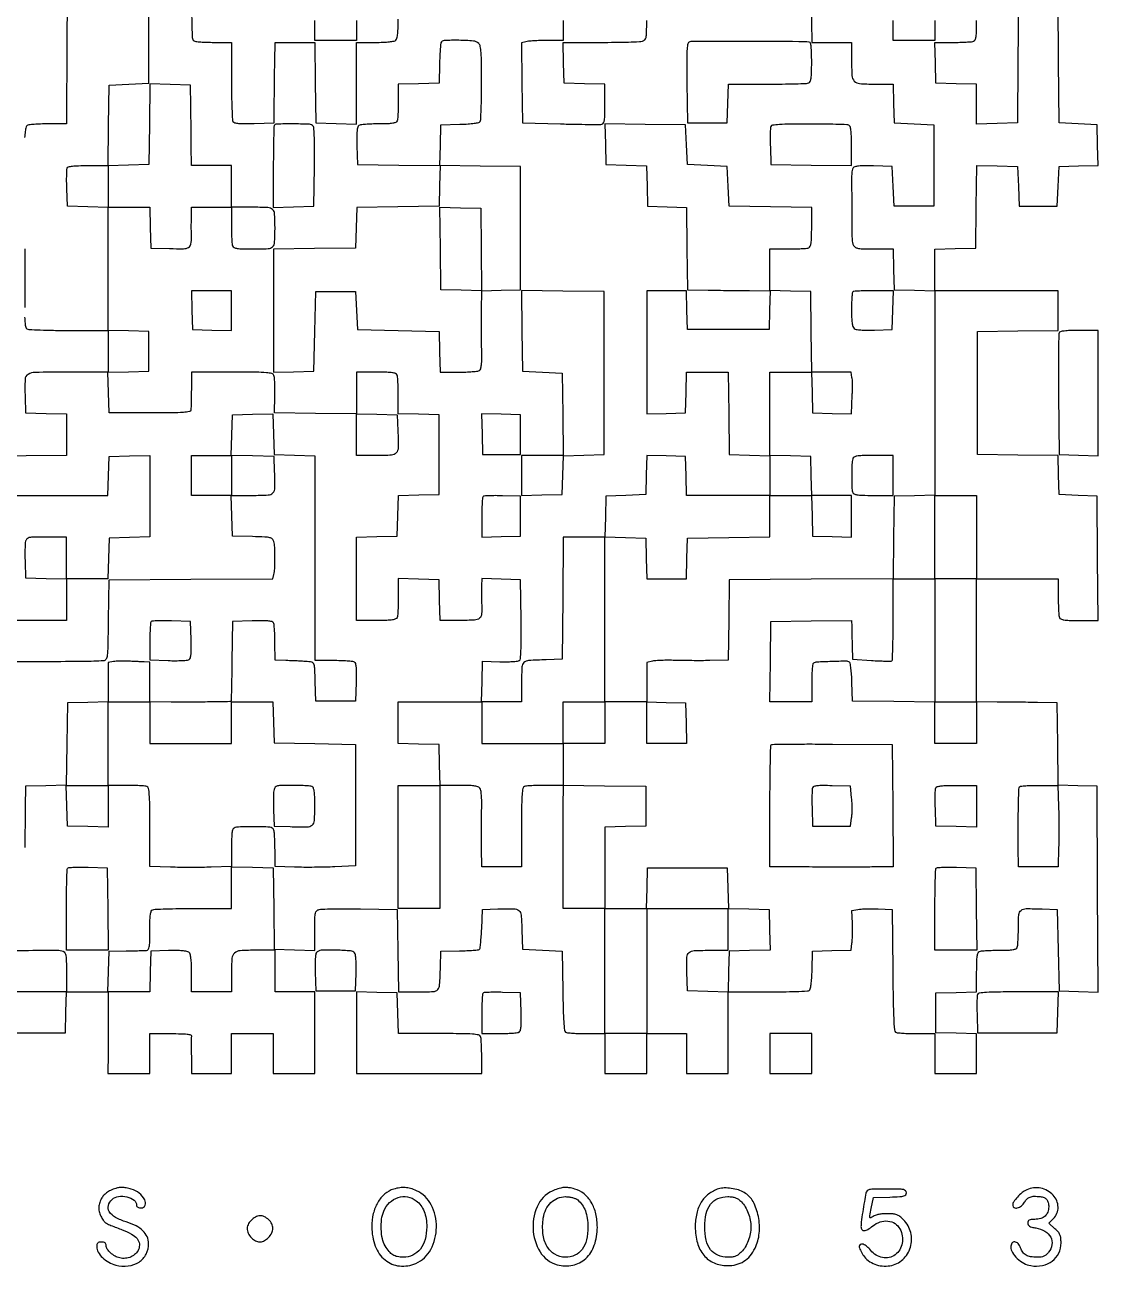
# Model space of a CAD drawing. Extents: x 179 to 1071, y 112 to 1107.
# Drawn here: x 505 to 1071, y 112 to 767 of the extents above; entities that cross this region are included whole.
import ezdxf

# ---------------------------------------------------------------- set-up
doc = ezdxf.new("R2010")
doc.units = 0

msp = doc.modelspace()

# ---------------------------------------------------------------- linework, layer by layer
for points in [[(722.75, 780.042318, 0.000022), (731.610342, 780.060782, 0.000018), (741.076563, 780.081275, 0.000018), (749.777523, 780.100749, 0.000049)], [(527.5, 801.5), (527.239377, 758.25), (526.978755, 715), (517.239377, 714.984687, 0.007317), (513.420326, 714.922789, 0.010182), (510.005154, 714.747767, 0.006973), (507.171922, 714.504897, 0.117197), (506.288805, 714.199653, 0.199883), (505.737468, 713.411, 0.01918), (505.315749, 711.055937, 0.019108), (504.987032, 707.800174, 0.00836)], [(484.5, 235.5), (505.5, 235.5), (526.5, 235.5), (526.783832, 246.25), (527.067663, 257), (538.033832, 257), (549, 257), (549.06017, 245.75, -0.001218), (549.074883, 240.698049, -0.000766), (549.068651, 234.79375, -0.000769), (549.04469, 228.984363, -0.001409), (549.004546, 224.25), (548.888751, 214), (559.944376, 214), (571, 214), (571, 224.5), (571, 235), (582.043837, 235, -0.005353), (587.436059, 234.942266, -0.023244), (590.625709, 234.725378, -0.037204), (592.514505, 234.364582, -0.375493), (592.925354, 233.75, 0.029686), (592.865555, 232.894407, 0.001563), (592.84552, 230.15, 0.00246), (592.84795, 226.884359, 0.001786), (592.881517, 223.25), (593, 214), (603.5, 214), (614, 214), (614, 224.5), (614, 235), (625, 235), (636, 235), (636, 224.5), (636, 214), (647, 214), (658, 214), (658, 235.5), (658, 257), (647.5, 257), (637, 257), (637, 268), (637, 279), (627.434259, 279, 0.013421), (618.652839, 278.764238, 0.170843), (615.649476, 277.522304, 0.194265), (614.28305, 274.740087, 0.018196), (614, 266.964816), (614, 257), (603.5, 257), (593, 257), (593, 266.877555, 0.007345), (592.929838, 271.653266, 0.024181), (592.685192, 274.794146, 0.035127), (592.271246, 276.875583, 0.154085), (591.600715, 277.916414, 0.132968), (590.513859, 278.412685, 0.020746), (588.150171, 278.703614, 0.018924), (584.957683, 278.84141, 0.009044), (580.850715, 278.788859), (571.5, 278.5), (571.216168, 267.75), (570.932337, 257), (559.932337, 257), (548.932337, 257), (549.216168, 267.75), (549.5, 278.5), (558.5, 278.640285, 0.000842), (562.074507, 278.702026, 0.001074), (565.370313, 278.77159, 0.000834), (568.133668, 278.840464, 0.009007), (569.25, 278.890285, 0.231448), (570.178012, 279.418551, 0.108752), (570.705265, 280.731911, 0.037007), (570.94858, 283.394619, 0.004286), (571, 289.393011, -0.005351), (571.059586, 294.960143, -0.030363), (571.30265, 297.913621, -0.063068), (571.76761, 299.601595, -0.205218), (572.581787, 300.393011, -0.082815), (573.775876, 300.636501, -0.001919), (579.5499, 300.821697, -0.004216), (586.334577, 300.955997, -0.00284), (594.081787, 301), (614, 301), (614, 312.032751), (614, 323.065502), (625.059235, 322.782751), (636.11847, 322.5), (636.309235, 301), (636.5, 279.5), (647.25, 279.216168), (658, 278.932337), (658, 289.447116, -0.003671), (658.048699, 296.079983, -0.046503), (658.316639, 298.559958, -0.147574), (658.985485, 299.803128, -0.136658), (660.25, 300.514659, -0.054895), (661.840683, 300.724598, -0.002293), (667.567187, 300.821708, -0.003942), (674.365834, 300.85221, -0.002788), (682, 300.783711), (701.5, 300.5), (701.769502, 278.75), (702.039005, 257), (712.50045, 257, 0.011615), (720.475254, 257.185286, 0.199966), (722.786976, 258.276951, 0.170041), (723.829986, 260.757562, 0.007917), (724.24922, 270), (724.5, 278.5), (734.33884, 278.672173, 0.006114), (738.157126, 278.785708, 0.0092), (741.481737, 278.986604, 0.004687), (744.269295, 279.232903, 0.17277), (744.83884, 279.5008, 0.167794), (745.11859, 280.070473, 0.004289), (745.452659, 282.952261, 0.008673), (745.760501, 286.383219, 0.005756), (746, 290.328626), (746.5, 300.5), (754.496645, 300.796504, -0.010944), (762.958841, 300.924926, -0.179106), (765.567079, 299.939704, -0.195806), (766.788181, 297.526579, -0.013482), (767.215131, 289.7397), (767.5, 279.5), (778, 279), (788.5, 278.5), (788.770909, 257.546095, 0.003025), (788.960859, 247.538324, 0.01097), (789.259718, 241.179757, 0.009456), (789.64341, 236.821704, 0.228384), (790.270909, 235.811407, 0.116808), (791.164699, 235.501889, 0.007107), (794.003017, 235.255482, 0.010291), (797.425604, 235.078024, 0.007413), (801.25, 235.015313), (811, 235), (811, 224.5), (811, 214), (822, 214), (833, 214), (833, 224.5), (833, 235), (843.5, 235), (854, 235), (854, 224.5), (854, 214), (865, 214), (876, 214), (876, 235.5), (876, 257), (896.75, 257.015313, 0.003459), (904.790108, 257.076871, 0.005289), (911.760476, 257.252233, 0.002049), (917.725297, 257.489938, 0.131294), (918.711195, 257.800347, 0.199883), (919.262532, 258.589, 0.01918), (919.684251, 260.944063, 0.019108), (920.012968, 264.199826, 0.00836), (920.211195, 268.535034), (920.5, 278.5), (930.62757, 278.783631), (940.755139, 279.067263), (941.245984, 282.783631, 0.02043), (941.416849, 284.667274, 0.007166), (941.512695, 287.383123, 0.007101), (941.532878, 290.376392, 0.008251), (941.464663, 293.222743), (941.192497, 299.945487), (944.346249, 300.529234, -0.031064), (946.043619, 300.735482, -0.008198), (948.776711, 300.851473, -0.008289), (951.8973, 300.880936, -0.008427), (955, 300.80649), (962.5, 300.5), (962.764319, 268.550168, 0.001803), (962.951056, 252.830801, 0.007577), (963.240328, 243.392156, 0.00522), (963.604237, 236.927232, 0.238962), (964.264319, 235.81548, 0.116655), (965.161958, 235.504391, 0.00716), (968.001081, 235.256679, 0.010334), (971.425135, 235.078324, 0.007451), (975.25, 235.015313), (985, 235), (985, 224.5), (985, 214), (996, 214), (1007, 214), (1007, 224.466168), (1007, 234.932337), (996.25, 235.216168), (985.5, 235.5), (985.5, 246), (985.5, 256.5), (996.25, 256.783832), (1007, 257.067663), (1007, 267.426843, -0.005377), (1007.059651, 272.973908, -0.030446), (1007.302822, 275.919034, -0.063217), (1007.767927, 277.602718, -0.20495), (1008.581787, 278.393011, -0.070701), (1009.623534, 278.631706, -0.006434), (1012.287222, 278.821697, -0.008233), (1015.484808, 278.955664, -0.006352), (1018.974799, 279, 0.006824), (1023.605148, 279.063195, 0.03479), (1026.167248, 279.312102, 0.070258), (1027.656877, 279.783827, 0.191652), (1028.393011, 280.581787, 0.070903), (1028.631765, 281.625722, 0.006355), (1028.821697, 284.313053, 0.008172), (1028.955668, 287.539052, 0.00629), (1029, 291.062735, -0.017928), (1029.24109, 297.784456, -0.212516), (1030.441046, 300.031403, -0.166036), (1033.069118, 300.93869, -0.010103), (1041.503355, 300.796504), (1049.5, 300.5), (1050, 279), (1050.5, 257.5), (1060.758629, 257.214922), (1071.017259, 256.929843), (1070.758629, 311.214922), (1070.5, 365.5), (1060.269405, 365.784769), (1050.038811, 366.069538), (1049.769405, 387.784769), (1049.5, 409.5), (1039, 409.703106, 0.001202), (1034.202902, 409.784366, 0.000693), (1028.426562, 409.860325, 0.000692), (1022.626468, 409.920534, 0.001159), (1017.75, 409.953106), (1007, 410), (1007, 442.5), (1007, 475), (1028.5, 475), (1050, 475), (1050, 465.581787, 0.005951), (1050.044305, 461.859224, 0.007831), (1050.178303, 458.465525, 0.005915), (1050.367894, 455.638111, 0.07203), (1050.606989, 454.581787, 0.201272), (1051.382022, 453.772279, 0.065239), (1053.008523, 453.305235, 0.031606), (1055.841873, 453.060568, 0.005737), (1061.120653, 453), (1071.027329, 453), (1070.763664, 485.75), (1070.5, 518.5), (1060.5, 519), (1050.5, 519.5), (1050.215235, 529.730213), (1049.930471, 539.960427), (1028.715235, 540.230213), (1007.5, 540.5), (1007.5, 573), (1007.5, 605.5), (1028.75, 605.769888), (1050, 606.039775), (1050, 616.519888), (1050, 627), (1017.5, 627), (985, 627), (985, 637.966168), (985, 648.932337), (995.75, 649.216168), (1006.5, 649.5), (1006.769596, 671.283633), (1007.039192, 693.067266), (1017.769596, 692.783633), (1028.5, 692.5), (1029, 682), (1029.5, 671.5), (1039.5, 671.5), (1049.5, 671.5), (1050, 682), (1050.5, 692.5), (1060.783473, 692.785353), (1071.066946, 693.070705), (1070.783473, 703.785353), (1070.5, 714.5), (1060.5, 715), (1050.5, 715.5), (1050.236147, 747.75), (1049.972294, 780)], [(919.769502, 779.75), (920.039005, 758), (930.519502, 758), (941, 758), (941, 748.934259, 0.014488), (941.243312, 740.53919, 0.174233), (942.492518, 737.608691, 0.190134), (945.273303, 736.275491, 0.017821), (953.000201, 736), (962.930034, 736), (963.215017, 725.75), (963.5, 715.5), (974, 715), (984.5, 714.5), (984.5, 693), (984.5, 671.5), (974, 671.5), (963.5, 671.5), (963, 682), (962.5, 692.5), (952.582645, 692.788231, 0.006811), (947.806494, 692.861948, 0.023669), (944.722814, 692.721489, 0.033687), (942.715866, 692.397209, 0.200025), (941.870705, 691.790795, 0.13875), (941.088195, 689.047183, 0.001893), (941.117988, 671.429287, 0.002128), (941.288159, 653.947381, 0.119922), (942.095091, 650.82232, 0.148206), (943.05657, 649.861357, 0.081505), (944.645086, 649.320426, 0.035999), (947.415104, 649.06041, 0.005407), (953.001352, 649), (962.932337, 649), (963.216168, 638.25), (963.5, 627.5), (974.25, 627.216168), (985, 626.932337), (985, 573), (985, 519.067663), (974.25, 518.783832), (963.5, 518.5), (963.230527, 496.760608), (962.961054, 475.021216), (919.730527, 474.760608), (876.5, 474.5), (876.230112, 453.25), (875.960225, 432), (866.230112, 431.82294, -0.003671), (861.878007, 431.775707, -0.002356), (856.826769, 431.781779, -0.002367), (851.881087, 431.834445, -0.004436), (847.882293, 431.931452, 0.008234), (844.353302, 431.990243, 0.008606), (840.875926, 431.931046, 0.00834), (837.876247, 431.778194, 0.03717), (836.132293, 431.529056), (833, 430.841089), (833, 420.420545), (833, 410), (822, 410), (811, 410), (811, 453.533832), (811, 497.067663), (821.75, 496.783832), (832.5, 496.5), (832.783832, 485.75), (833.067663, 475), (843.5, 475), (853.932337, 475), (854.216168, 485.75), (854.5, 496.5), (876.25, 496.769502), (898, 497.039005), (898, 508.019502), (898, 519), (908.966168, 519), (919.932337, 519), (920.216168, 508.25), (920.5, 497.5), (930.75, 497.215017), (941, 496.930034), (941, 507.965017), (941, 519), (930.534983, 519), (920.069966, 519), (919.784983, 529.25), (919.5, 539.5), (908.75, 539.783832), (898, 540.067663), (898, 562.033832), (898, 584), (908.966168, 584), (919.932337, 584), (920.216168, 573.25), (920.5, 562.5), (930.75, 562.215017), (941, 561.930034), (941.175, 566.965017, -0.001665), (941.257495, 569.130722, -0.001311), (941.3608, 571.475661, -0.001325), (941.468276, 573.653954, -0.003279), (941.561765, 575.25, 0.017291), (941.605823, 576.694712, 0.011467), (941.560993, 578.353125, 0.011548), (941.443124, 579.963706, 0.021964), (941.261765, 581.25), (940.75, 584), (930.394888, 584), (920.039775, 584), (919.769888, 605.25), (919.5, 626.5), (908.75, 626.783832), (898, 627.067663), (898, 638.033832), (898, 649), (907.418213, 649, 0.005951), (911.140776, 649.044305, 0.007831), (914.534475, 649.178303, 0.005915), (917.361889, 649.367894, 0.07203), (918.418213, 649.606989, 0.205063), (919.232207, 650.397758, 0.063154), (919.697251, 652.083259, 0.030411), (919.940377, 655.031922, 0.005366), (920, 660.587486), (920, 670.960995), (898.25, 671.230498), (876.5, 671.5), (876, 682), (875.5, 692.5), (865, 693), (854.5, 693.5), (854, 704), (853.5, 714.5), (832.216312, 714.735784), (810.932625, 714.971567), (811.216312, 704.235784), (811.5, 693.5), (822.216508, 693.216508), (832.933016, 692.933016), (833.216508, 682.216508), (833.5, 671.5), (843.730595, 671.215231), (853.961189, 670.930462), (854.230595, 649.215231), (854.5, 627.5), (865.5, 627.295446, 0.001115), (870.492704, 627.213742, 0.000664), (876.436839, 627.13763, 0.000665), (882.360562, 627.077528, 0.001151), (887.284983, 627.045446), (898.069966, 627), (897.784983, 616.75), (897.5, 606.5), (876, 606.5), (854.5, 606.5), (854.215017, 616.75), (853.930034, 627), (843.465017, 627), (833, 627), (833, 594.465017), (833, 561.930034), (843.25, 562.215017), (853.5, 562.5), (853.783832, 573.25), (854.067663, 584), (865.014329, 584), (875.960995, 584), (876.230498, 562.25), (876.5, 540.5), (887.25, 540.216168), (898, 539.932337), (898, 529.466168), (898, 519), (876.034983, 519), (854.069966, 519), (853.784983, 529.25), (853.5, 539.5), (843.285365, 539.784593), (833.07073, 540.069185), (832.785365, 529.784593), (832.5, 519.5), (822, 519), (811.5, 518.5), (811.216168, 507.75), (810.932337, 497), (799.980021, 497), (789.027706, 497), (788.763853, 464.75), (788.5, 432.5), (780, 432.24922, 0.007926), (770.756564, 431.829771, 0.170244), (768.27627, 430.785637, 0.199796), (767.184972, 428.471708, 0.011573), (767, 420.480948), (767, 410), (756.466168, 410), (745.932337, 410), (746.216168, 420.736405), (746.5, 431.472809), (755.5, 431.233135, 0.00884), (759.039948, 431.201473, 0.012052), (762.229556, 431.306257, 0.008973), (764.865216, 431.504007, 0.121354), (765.77083, 431.818622, 0.228212), (766.426751, 432.897712, 0.012873), (766.714681, 436.907534, 0.012014), (766.849851, 443.075703, 0.002706), (766.77083, 453.571891), (766.5, 474.5), (756.25, 474.784983), (746, 475.069966), (745.875921, 471.284983, 0.007332), (745.843035, 469.468858, 0.003317), (745.850634, 467.088869, 0.003284), (745.891817, 464.577108, 0.004488), (745.964074, 462.315423, -0.022257), (745.942675, 456.363281, -0.213603), (744.824185, 454.155827, -0.160216), (742.248635, 453.176959, -0.011368), (734.466444, 453), (724.067663, 453), (723.783832, 463.75), (723.5, 474.5), (712.75, 474.783832), (702, 475.067663), (702, 465.615619, -0.00593), (701.955696, 461.880092, -0.007809), (701.821697, 458.475463, -0.005887), (701.632128, 455.638889, -0.0721), (701.393011, 454.581787, -0.205218), (700.601595, 453.76761, -0.063068), (698.913621, 453.30265, -0.030363), (695.960143, 453.059586, -0.005351), (690.393011, 453), (680, 453), (680, 474.966168), (680, 496.932337), (690.75, 497.216168), (701.5, 497.5), (701.783492, 508.216508), (702.066984, 518.933016), (712.783492, 519.216508), (723.5, 519.5), (723.5, 540.5), (723.5, 561.5), (712.75, 561.783832), (702, 562.067663), (702, 571.452044, 0.005972), (701.955693, 575.161644, 0.007852), (701.821697, 578.544413, 0.005942), (701.632085, 581.36267, 0.07196), (701.393011, 582.418213, 0.205218), (700.601595, 583.23239, 0.063068), (698.913621, 583.69735, 0.030363), (695.960143, 583.940414, 0.005351), (690.393011, 584), (680, 584), (680, 572.980498), (680, 561.960995), (658.356289, 562.230498), (636.712578, 562.5), (636.911516, 571.524293, 0.007142), (636.939301, 575.10631, 0.009135), (636.85749, 578.404626, 0.007372), (636.69844, 581.152695, 0.073595), (636.448238, 582.274293, 0.24516), (635.338827, 583.254316, 0.041181), (632.447565, 583.722095, 0.01767), (627.047374, 583.953092, 0.001853), (614.393011, 584), (593, 584), (592.88465, 574.75, -0.001158), (592.830648, 571.097729, -0.001538), (592.763631, 567.776563, -0.001087), (592.692826, 564.992261, -0.015484), (592.63465, 564, -0.338506), (591.866427, 563.162573, -0.026619), (588.668373, 562.769008, -0.015264), (582.984886, 562.548965, -0.002043), (571, 562.5), (549.5, 562.5), (549.216515, 573.215829), (548.93303, 583.931657), (559.716515, 584.215829), (570.5, 584.5), (570.5, 595), (570.5, 605.5), (559.75, 605.783832), (549, 606.067663), (549, 638.533832), (549, 671), (559.966168, 671), (570.932337, 671), (571.216168, 660.25), (571.5, 649.5), (581.417355, 649.211769, 0.010311), (588.713534, 649.15023, 0.122572), (591.426654, 649.8607, 0.231264), (592.666566, 651.611458, 0.047468), (592.926762, 655.5, -0.004545), (592.890038, 657.436485, -0.001968), (592.874737, 660.014063, -0.001947), (592.879931, 662.755894, -0.002584), (592.907263, 665.25), (593, 671), (603.5, 671), (614, 671), (614, 661.581787, 0.005951), (614.044305, 657.859224, 0.007831), (614.178303, 654.465525, 0.005915), (614.367894, 651.638111, 0.07203), (614.606989, 650.581787, 0.204366), (615.394846, 649.768616, 0.063541), (617.06926, 649.303198, 0.030628), (619.996324, 649.059794, 0.005432), (625.5, 649, 0.011136), (633.36503, 649.175191, 0.181618), (635.750897, 650.194794, 0.191576), (636.810943, 652.511973, 0.012622), (637, 660, 0.013113), (636.802983, 667.510737, 0.197722), (635.705792, 669.824126, 0.176168), (633.243014, 670.832924, 0.010004), (624.893011, 671), (614, 671), (614, 682), (614, 693), (603.5, 693), (593, 693), (592.878498, 703.25, -0.000014), (592.822714, 707.967408, -0.000008), (592.754941, 713.720313, -0.000008), (592.686515, 719.544422, -0.000013), (592.628498, 724.5), (592.5, 735.5), (581.769986, 735.783629), (571.039971, 736.067258), (570.769986, 714.783629), (570.5, 693.5), (559.730013, 693.215966), (548.960027, 692.931931), (549.230013, 714.215966), (549.5, 735.5), (560, 736), (570.5, 736.5), (570.5, 758), (570.5, 779.5)], [(592.882575, 779.369451, 0.001445), (593.338872, 760.49478, 0.249344), (594.305383, 758.790101, 0.116219), (595.170066, 758.489192, 0.007362), (597.866269, 758.249223, 0.010501), (601.119693, 758.076487, 0.007597), (604.75, 758.015313), (614, 758), (614.015313, 737.75, 0.003758), (614.080285, 729.896315, 0.005703), (614.265966, 723.070428, 0.002373), (614.518391, 717.250951, 0.130049), (614.847098, 716.21316, 0.199716), (615.718899, 715.60233, 0.032047), (617.81657, 715.279186, 0.022682), (621.044422, 715.138947, 0.006397), (626.081786, 715.21316), (636.5, 715.5), (636.62123, 727, -0.000184), (636.677012, 732.113083, -0.000122), (636.744675, 737.985938, -0.000122), (636.813215, 743.692984, -0.000238), (636.87123, 748.25), (637, 758), (647.480112, 758), (657.960225, 758), (658.230112, 736.75), (658.5, 715.5), (669.25, 715.216168), (680, 714.932337), (680, 736.466168), (680, 758), (689.8, 758, 0.008695), (694.071747, 758.074295, 0.018472), (697.369558, 758.311224, 0.019349), (699.799696, 758.671932, 0.150969), (700.8, 759.2, 0.150969), (701.328068, 760.200304, 0.019349), (701.688776, 762.630442, 0.018472), (701.925705, 765.928253, 0.008695), (702, 770.2)], [(1029.027706, 780), (1028.763853, 747.75), (1028.5, 715.5), (1017.75, 715.216168), (1007, 714.932337), (1007, 725.432337), (1007, 735.932337), (996.25, 736.216168), (985.5, 736.5), (985.216168, 747.25), (984.932337, 758), (994.384381, 758, 0.00593), (998.119908, 758.044304, 0.007809), (1001.524537, 758.178303, 0.005887), (1004.361111, 758.367872, 0.0721), (1005.418213, 758.606989, 0.205218), (1006.23239, 759.398405, 0.063068), (1006.69735, 761.086379, 0.030363), (1006.940414, 764.039857, 0.005351), (1007, 769.606989)], [(789, 769.5), (789, 759), (780.25, 758.986345, 0.0063), (776.733538, 758.936549, 0.007401), (773.403637, 758.798077, 0.006599), (770.598514, 758.60264, 0.044787), (769.230467, 758.364606), (766.960933, 757.756521), (767.230467, 736.628261), (767.5, 715.5), (787.608881, 715, 0.001686), (795.433407, 714.831846, 0.002498), (802.292857, 714.741851, 0.001111), (808.14678, 714.70731, 0.049591), (809.358881, 714.823324, 0.229246), (810.215912, 715.468411, 0.080901), (810.702745, 716.970534, 0.033179), (810.944492, 719.786766, 0.004824), (811, 725.539492), (811, 735.932337), (800.25, 736.216168), (789.5, 736.5), (789.216168, 747.25), (788.932337, 758), (808.716168, 758.013655, 0.002824), (816.45911, 758.062725, 0.003998), (823.349437, 758.200423, 0.002313), (829.153162, 758.389711, 0.056211), (830.75, 758.630286, 0.133542), (832.013227, 759.365943, 0.144985), (832.681309, 760.618562, 0.046747), (832.950532, 763.088289, 0.003789), (833, 769.616631)], [(505, 649), (505.088447, 638.75, -0.001988), (505.110203, 634.074213, -0.001154), (505.101038, 628.458666, -0.001154), (505.065867, 622.829759, -0.001946), (505.007107, 618.109288, 0.006434)], [(504.989526, 613.045587, 0.023412), (505.170161, 609.835353, 0.034234), (505.528526, 607.76587, 0.193848), (506.16866, 606.874601, 0.129837), (507.241075, 606.534897, 0.002411), (513.204231, 606.274045, 0.005748), (520.201508, 606.08228, 0.003791), (528.25, 606.015313), (549, 606), (549, 595), (549, 584), (527.519052, 584, 0.003484), (510.504163, 583.881453, 0.129107), (506.800938, 582.853655, 0.257598), (505.205453, 580.186192, 0.017378), (505.204946, 571), (505.5, 562.5), (516.25, 562.216168), (527, 561.932337), (527, 550.986056), (527, 540.039775), (505.75, 539.769888), (484.5, 539.5)], [(496.885726, 431.420138, 0.002378), (516.816417, 431.383285, 0.002097), (536.151554, 431.52058, 0.011121), (546.730112, 431.87548, 0.249257), (548.035485, 432.665673, 0.105759), (548.713164, 434.662586, 0.024612), (549.013141, 439.118533, 0.001326), (549.230112, 453.25), (549.5, 474.5), (592.636124, 474.760537), (635.772248, 475.021074), (636.37247, 477.260537, 0.055261), (636.837102, 480.304807, 0.010179), (636.954784, 485.991845, 0.010168), (636.84102, 491.678737, 0.055454), (636.378274, 494.717265, 0.141505), (635.627557, 495.960978, 0.132685), (634.311084, 496.650964, 0.0442), (631.7238, 496.990753, 0.00392), (625.141929, 497.217265), (614.5, 497.5), (614.216168, 508.25), (613.932337, 519), (624.947116, 519, 0.011644), (633.386769, 519.196568, 0.193791), (635.888604, 520.342175, 0.190015), (636.923746, 522.911448, 0.011127), (636.796504, 531.503355), (636.5, 539.5), (625.216504, 539.783064), (613.933007, 540.066129), (614.216504, 550.783064), (614.5, 561.5), (625.215829, 561.783485), (635.931657, 562.06697), (636.215829, 551.283485), (636.5, 540.5), (647.25, 540.216168), (658, 539.932337), (658.050699, 529.716168, -0.001057), (658.068554, 523.449345, -0.000128), (658.075185, 509.649437, -0.000152), (658.073907, 493.250024, -0.000125), (658.062863, 475.75), (658.024329, 432), (667.762165, 431.984687, -0.007765), (671.586112, 431.919286, -0.010686), (675.017929, 431.733781, -0.007598), (677.860381, 431.475639, -0.115411), (678.788231, 431.152042, -0.19692), (679.395734, 430.294865, -0.033714), (679.721018, 428.282937, -0.023663), (679.861823, 425.195195, -0.006827), (679.788231, 420.417355), (679.5, 410.5), (669, 410.5), (658.5, 410.5), (658.215017, 420.75, 0.003738), (657.98795, 427.184861, 0.048232), (657.65493, 429.562857, 0.164089), (656.959331, 430.670373, 0.153497), (655.715017, 431.167506, 0.002179), (652.261426, 431.413541, 0.003879), (649.415897, 431.581632, 0.003715), (646.486732, 431.710057, 0.001815), (642.75, 431.832494), (637, 432), (636.984687, 441.25, 0.008159), (636.919317, 444.886885, 0.011123), (636.734034, 448.160822, 0.008145), (636.475757, 450.869394, 0.113997), (636.152902, 451.78684, 0.199716), (635.281101, 452.39767, 0.032047), (633.18343, 452.720814, 0.022682), (629.955578, 452.861053, 0.006397), (624.918214, 452.78684), (614.5, 452.5), (614.26659, 431.599923, -0.001278), (614.156325, 423.56607, -0.002088), (614.016967, 416.754467, -0.000251), (613.864526, 410.690643, -0.192258), (613.744575, 410.411242, -0.194513), (613.159485, 410.163062, -0.000479), (603.914768, 410.01528, -0.003012), (593.716025, 409.923465, -0.002123), (582.25, 409.937986), (571, 410), (571, 420.5), (571, 431), (568, 431.125, -0.000897), (566.490601, 431.190605, -0.000321), (564.339063, 431.289374, -0.000319), (561.979926, 431.4007, -0.000377), (559.75, 431.50904, 0.009924), (557.538322, 431.574202, 0.00879), (555.234375, 431.555835, 0.008861), (553.160189, 431.466024, 0.026501), (551.75, 431.304585), (549, 430.841089), (549, 420.454376), (549, 410.067663), (538.25, 409.783832), (527.5, 409.5), (527.230591, 387.783635), (526.961183, 366.06727), (516.230591, 365.783635), (505.5, 365.5), (505.322108, 354.5, 0.000681), (505.248714, 349.544418, 0.000421), (505.17529, 343.720312, 0.000422), (505.112467, 337.967405, 0.00076), (505.072108, 333.25)], [(487.320716, 278.728202, -0.001145), (504.929603, 278.919042, -0.001586), (522.196447, 279.011854, -0.092414), (525.290056, 278.44219, -0.187548), (526.187199, 277.627618, -0.077472), (526.693084, 276.038367, -0.0334), (526.942215, 273.174233, -0.004997), (527, 267.393011), (527, 257), (505.466168, 257), (483.932337, 257)]]:
    msp.add_lwpolyline(points, format="xyb")
for points in [[(680, 769.466168), (680, 759), (669, 759), (658, 759), (658, 769.465017)], [(985, 769.466168), (985, 759), (974, 759), (963, 759), (963, 769.5)], [(483.930034, 519), (516.430034, 519), (548.930034, 519), (549.215017, 529.25), (549.5, 539.5), (560.25, 539.783832), (571, 540.067663), (571, 518.567663), (571, 497.067663), (560.25, 496.783832), (549.5, 496.5), (549.216168, 485.75), (548.932337, 475), (537.966168, 475), (527, 475), (527, 464), (527, 453), (494.5, 453)]]:
    msp.add_lwpolyline(points)
for points in [[(724.484424, 757.75, 0.067633), (724.29446, 756.869474, 0.003408), (724.086548, 753.929688, 0.005414), (723.900589, 750.421763, 0.00389), (723.765809, 746.5), (723.5, 736.5), (712.75, 736.216168), (702, 735.932337), (702, 727.047956, -0.0063), (701.955668, 723.529935, -0.008182), (701.821697, 720.308712, -0.006369), (701.631755, 717.625356, -0.070869), (701.393011, 716.581787, -0.194682), (700.644645, 715.780017, -0.068336), (699.110608, 715.307461, -0.033702), (696.463534, 715.055269, -0.006483), (691.643011, 714.984687, 0.008261), (688.047029, 714.919247, 0.011234), (684.807342, 714.733781, 0.008287), (682.127797, 714.475136, 0.113628), (681.211769, 714.152042, 0.19692), (680.604266, 713.294865, 0.033714), (680.278982, 711.282937, 0.023663), (680.138177, 708.195195, 0.006827), (680.211769, 703.417355), (680.5, 693.5), (702.283633, 693.230404), (724.067266, 692.960808), (723.783633, 682.230404), (723.5, 671.5), (701.783635, 671.230591), (680.06727, 670.961183), (679.783635, 660.230591), (679.5, 649.5), (657.821429, 649.230697), (636.142857, 648.961393), (636.142857, 616.44759), (636.142857, 583.933786), (646.821429, 584.216893), (657.5, 584.5), (658, 605.5), (658.5, 626.5), (669, 626.5), (679.5, 626.5), (680, 616.5), (680.5, 606.5), (702, 606), (723.5, 605.5), (723.783832, 594.75), (724.067663, 584), (733.783832, 584.015313, 0.008139), (737.603877, 584.083523, 0.011099), (741.042414, 584.277418, 0.00812), (743.887335, 584.54783, 0.113947), (744.849919, 584.886083, 0.191958), (745.502172, 585.786978, 0.036689), (745.85889, 587.816251, 0.024063), (746.026387, 591.000905, 0.00629), (745.984666, 596.12077, -0.00249), (745.910428, 600.834399, -0.001479), (745.866556, 606.451763, -0.00148), (745.85596, 612.053537, -0.002553), (745.884747, 616.715017), (746, 626.930034), (756.25, 627.215017), (766.5, 627.5), (766.5, 660), (766.5, 692.5), (745.216371, 692.769986), (723.932742, 693.039971), (724.216371, 703.769986), (724.5, 714.5), (734.464966, 714.788805, 0.008338), (738.80394, 714.987015, 0.019168), (742.055866, 715.31545, 0.019281), (744.404658, 715.7369, 0.201558), (745.187814, 716.288805, 0.12891), (745.492639, 717.264813, 0.002304), (745.723033, 722.785927, 0.005593), (745.890764, 729.257764, 0.003683), (745.945579, 736.705841, 0.002724), (745.88882, 747.112775, 0.015847), (745.65528, 752.592411, 0.027506), (745.226695, 755.888974, 0.15142), (744.401302, 757.455841, 0.178321), (741.646555, 758.727454, 0.016192), (733.958357, 759.090221, 0.013322), (726.192931, 758.998015, 0.305161)], [(855.730337, 758.278493, 0.271761), (854.726799, 757.304386, 0.050107), (854.274091, 754.65829, 0.018803), (854.110782, 749.510393, 0.001711), (854.230337, 736.672889), (854.5, 715.5), (865, 715.5), (875.5, 715.5), (875.784983, 725.75), (876.069966, 736), (896.453196, 736, 0.002776), (904.37868, 736.043995, 0.004131), (911.313501, 736.178303, 0.001846), (917.220809, 736.363378, 0.083039), (918.418213, 736.606989, 0.205218), (919.23239, 737.398405, 0.063068), (919.69735, 739.086379, 0.030363), (919.940414, 742.039857, 0.005351), (920, 747.606989, 0.006152), (919.93881, 752.580334, 0.023455), (919.717183, 755.674397, 0.033591), (919.35586, 757.599151, 0.316726), (918.75, 758.114259, 0.021686), (913.308017, 758.374517, 0.000454), (886.263926, 758.469549, 0.000175), (857.865092, 758.533632, 0.060504)], [(636.622269, 714.197835, 0.132464), (636.420809, 713.523173, 0.000898), (636.267638, 707.394647, 0.003437), (636.152853, 700.360685, 0.002181), (636.111198, 692.164489), (636.095892, 670.933309), (646.797946, 671.216655), (657.5, 671.5), (657.77083, 692.428109, 0.002701), (657.849994, 702.928451, 0.012029), (657.714887, 709.091209, 0.012869), (657.427241, 713.095412, 0.230932), (656.77083, 714.162796, 0.13564), (654.510402, 714.851886, 0.006132), (646.318451, 714.966599, 0.004126), (637.880635, 714.911648, 0.255997)], [(898.413193, 713.63438, 0.082219), (898.229863, 712.740722, 0.004828), (898.15024, 709.958674, 0.007194), (898.135029, 706.628842, 0.005231), (898.210159, 702.924983), (898.5, 693.5), (919.75, 693.230112), (941, 692.960225), (941, 703.373124, 0.005816), (940.938248, 708.681985, 0.026823), (940.702178, 711.74592, 0.047135), (940.282665, 713.581134, 0.225053), (939.560525, 714.338401, 0.083391), (938.463824, 714.560725, 0.001677), (932.784195, 714.732633, 0.003926), (926.131653, 714.859398, 0.002622), (918.513559, 714.904786, 0.002883), (908.684615, 714.855138, 0.013076), (902.960033, 714.643415, 0.014128), (899.274638, 714.305728, 0.27804)], [(549, 681.966168), (549, 670.932337), (538.25, 671.216168), (527.5, 671.5), (527.210159, 680.924983, -0.005394), (527.136178, 684.631743, -0.007376), (527.154817, 687.970602, -0.005045), (527.239658, 690.758353, -0.081654), (527.428774, 691.674983, -0.241018), (528.150647, 692.322788, -0.034741), (530.157558, 692.706476, -0.023677), (533.342601, 692.936534, -0.00619), (538.468615, 693), (549, 693)], [(941.666667, 626.333333, 0.174334), (941.400901, 625.769103, 0.006007), (941.195833, 623.303676, 0.010606), (941.048339, 620.342026, 0.007137), (941, 616.955778, 0.008883), (941.073514, 612.81812, 0.026324), (941.323488, 609.99021, 0.037403), (941.742435, 608.077007, 0.147998), (942.399285, 607.083586, 0.132968), (943.486141, 606.587315, 0.020746), (945.849829, 606.296386, 0.018924), (949.042317, 606.15859, 0.009044), (953.149285, 606.211141), (962.5, 606.5), (962.784983, 616.75), (963.069966, 627), (952.70165, 627, 0.006002), (948.679959, 626.951725, 0.009084), (945.183193, 626.804167, 0.00449), (942.245767, 626.600218, 0.178639)], [(1050.454031, 604.740803, 0.089592), (1050.262009, 603.729818, 0.000579), (1050.190493, 594.601072, 0.002304), (1050.168885, 584.152527, 0.001466), (1050.235416, 571.990803), (1050.5, 540.5), (1060.75, 540.215017), (1071, 539.930034), (1071, 572.965017), (1071, 606), (1060.968615, 606, 0.006943), (1056.259955, 605.934612, 0.022858), (1053.16219, 605.706576, 0.029866), (1051.13516, 605.340013, 0.246246)], [(701.795054, 553, -0.009927), (701.928151, 544.034911, -0.179688), (700.933469, 541.397028, -0.203196), (698.50249, 540.211645, -0.01319), (690.480948, 540), (680, 540), (680, 551.033832), (680, 562.067663), (690.75, 561.783832), (701.5, 561.5)], [(941.679886, 538.25, 0.054503), (941.257158, 535.363367, 0.007563), (941.12752, 529.302428, 0.006624), (941.170158, 523.20032, 0.071898), (941.5705, 520.777875, 0.188791), (942.334257, 519.83441, 0.089438), (943.833968, 519.306126, 0.035408), (946.625775, 519.055594, 0.004678), (952.567388, 519), (963, 519), (963, 529.5), (963, 540), (952.567388, 540, 0.004634), (946.641047, 539.945076, 0.035224), (943.861414, 539.697164, 0.090391), (942.388006, 539.176523, 0.201808)], [(746.700461, 518.367127, 0.177497), (746.420373, 517.762901, 0.004882), (746.20576, 514.826734, 0.009496), (746.05074, 511.322398, 0.006304), (746, 507.29835), (746, 496.930034), (756.25, 497.215017), (766.5, 497.5), (766.5, 508), (766.5, 518.5), (756.950461, 518.783794, 0.007041), (753.240283, 518.841782, 0.010544), (750.000338, 518.778463, 0.005798), (747.297812, 518.637197, 0.182377)], [(1007, 497), (1007, 475), (996, 475), (985, 475), (985, 442.5), (985, 410), (996, 410), (1007, 410), (1007, 399), (1007, 388), (996, 388), (985, 388), (985, 398.980498), (985, 409.960995), (963.25, 410.230498), (941.5, 410.5), (941.211195, 420.464966, 0.009143), (941.028489, 424.328163, 0.013786), (940.715179, 427.683218, 0.008512), (940.334125, 430.432793, 0.219027), (939.928184, 431.044385, 0.143525), (938.25123, 431.505737, 0.003796), (930.462578, 431.317044, 0.004146), (922.730621, 431.006787, 0.12697), (920.901089, 430.43887, 0.229345), (920.541955, 429.874018, 0.007453), (920.264695, 427.125393, 0.012937), (920.065224, 423.791061, 0.00847), (920, 419.940983), (920, 410), (908.980112, 410), (897.960225, 410), (898.230112, 431.25), (898.5, 452.5), (919.75, 452.769888), (941, 453.039775), (941.091885, 449.769888, -0.000728), (941.137628, 448.053079, -0.000211), (941.203226, 445.40428, -0.000212), (941.27461, 442.419808, -0.000226), (941.341885, 439.5), (941.5, 432.5), (951.5, 431.885509, 0.004363), (955.386444, 431.680715, 0.006539), (958.782812, 431.575931, 0.003037), (961.66394, 431.542248, 0.13065), (962.25, 431.694526, 0.259955), (962.55475, 432.193709, 0.00129), (962.779688, 438.291917, 0.005298), (962.945967, 445.308555, 0.003275), (963, 453.559017), (963, 475), (974, 475), (985, 475), (985, 497), (985, 519), (996, 519), (1007, 519)], [(505.473998, 494.75, 0.047969), (505.270341, 493.400533, 0.007225), (505.16227, 490.664062, 0.008052), (505.13333, 487.419301, 0.006878), (505.204946, 484), (505.5, 475.5), (516.25, 475.216168), (527, 474.932337), (527, 485.966168), (527, 497), (516.519052, 497, 0.003699), (509.912698, 496.951121, 0.046575), (507.435825, 496.682876, 0.147004), (506.190844, 496.014208, 0.135915)], [(571.699448, 452.366114, 0.176065), (571.420159, 451.767972, 0.005385), (571.205463, 449.003745, 0.010004), (571.050689, 445.694514, 0.006682), (571, 441.901953), (571, 432.13724), (580.75, 431.813621, 0.009019), (584.578343, 431.755645, 0.012459), (588.013227, 431.851198, 0.009092), (590.848668, 432.052604, 0.132068), (591.784391, 432.395987, 0.184056), (592.383834, 433.286585, 0.033383), (592.710287, 435.288486, 0.023848), (592.853365, 438.31633, 0.007288), (592.784391, 442.900987), (592.5, 452.5), (582.449448, 452.782781, 0.006672), (578.547259, 452.840477, 0.010046), (575.145783, 452.777033, 0.005301), (572.300668, 452.636532, 0.183378)], [(571, 399), (571, 388), (592.5, 388), (614, 388), (614, 399), (614, 410), (624.966168, 410), (635.932337, 410), (636.216168, 399.25), (636.5, 388.5), (658, 388), (679.5, 387.5), (679.5, 355.5), (679.5, 323.5), (668.614997, 323, -0.005772), (663.695685, 322.830917, -0.003519), (657.882746, 322.739212, -0.003526), (652.119169, 322.729502, -0.006238), (647.364997, 322.814338), (637, 323.128677), (637, 331.982551, 0.006322), (636.955666, 335.488883, 0.008203), (636.821697, 338.70025, 0.006396), (636.631734, 341.375401, 0.070799), (636.393011, 342.418213, 0.294833), (634.336862, 343.920436, 0.014388), (625.5, 344.174786, 0.014388), (616.663138, 343.920436, 0.294833), (614.606989, 342.418213, 0.070799), (614.368266, 341.375401, 0.006396), (614.178303, 338.70025, 0.008203), (614.044334, 335.488883, 0.006322), (614, 331.982551), (614, 323.128677), (603.400107, 322.814338, -0.004692), (598.554047, 322.716137, -0.002696), (592.712026, 322.6841, -0.002693), (586.841483, 322.71519, -0.004492), (581.900107, 322.812384), (571, 323.124768), (571, 343.955395, 0.002113), (570.950186, 355.740773, 0.016301), (570.723731, 361.253842, 0.031071), (570.301136, 364.347193, 0.257072), (569.418213, 365.393011, 0.07203), (568.361889, 365.632106, 0.005915), (565.534475, 365.821697, 0.007831), (562.140776, 365.955695, 0.005951), (558.418213, 366), (549, 366), (549, 354.966168), (549, 343.932337), (538.25, 344.216168), (527.5, 344.5), (527.216168, 355.25), (526.932337, 366), (537.966168, 366), (549, 366), (549, 388), (549, 410), (560, 410), (571, 410)], [(746, 399), (746, 388), (767.5, 388), (789, 388), (789, 399), (789, 410), (800, 410), (811, 410), (811, 399), (811, 388), (800, 388), (789, 388), (789, 377.019502), (789, 366.039005), (810.75, 365.769502), (832.5, 365.5), (832.5, 355), (832.5, 344.5), (821.75, 344.216168), (811, 343.932337), (811, 322.466168), (811, 301), (821.966168, 301), (832.932337, 301), (833.216168, 311.75), (833.5, 322.5), (854.5, 322.5), (875.5, 322.5), (875.783492, 311.783492), (876.066984, 301.066984), (886.783492, 300.783492), (897.5, 300.5), (897.783485, 289.784171), (898.06697, 279.068343), (887.283485, 278.784171), (876.5, 278.5), (876.215829, 267.716515), (875.931657, 256.93303), (865.215829, 257.216515), (854.5, 257.5), (854.216402, 267.624582, -0.014067), (854.217397, 275.370283, -0.209372), (855.347974, 277.765303, -0.171639), (857.979865, 278.807395, -0.008871), (867.25, 278.986345), (876, 279), (876, 289.956522), (876, 300.913043), (854.5, 300.913043), (833, 300.913043), (833, 267.956522), (833, 235), (822, 235), (811, 235), (811, 268), (811, 301), (800, 301), (789, 301), (788.916434, 322.25, -0.000828), (788.896033, 331.210671, -0.000728), (788.90385, 340.5625, -0.000732), (788.935536, 348.999429, -0.002208), (788.990942, 354.75), (789.149017, 366), (779.656296, 366, 0.005905), (775.905183, 365.955698, 0.007784), (772.487412, 365.821697, 0.005855), (769.639819, 365.632154, 0.072183), (768.581787, 365.393011, 0.257256), (767.698559, 364.346099, 0.030951), (767.27619, 361.243952, 0.016256), (767.049786, 355.715635, 0.002106), (767, 343.893011), (767, 323), (756.5, 323), (746, 323), (745.859598, 332.75, -0.003178), (745.823615, 337.223821, -0.001792), (745.833917, 342.651373, -0.001789), (745.883533, 348.127853, -0.002931), (745.969334, 352.765313, 0.007717), (746.011223, 357.457015, 0.019222), (745.857091, 360.884035, 0.023202), (745.538075, 363.328328, 0.129859), (744.987291, 364.515313, 0.145624), (743.899724, 365.241701, 0.041722), (741.89894, 365.681236, 0.026187), (738.806649, 365.930673, 0.007032), (733.877555, 366), (724, 366), (724, 333.5), (724, 301), (713, 301), (702, 301), (701.948276, 311, -0.000468), (701.928418, 315.68749, -0.000237), (701.911746, 321.5875, -0.000236), (701.9003, 327.6769, -0.000352), (701.896552, 333, -0.000349), (701.900291, 338.358366, -0.000226), (701.911746, 344.559375, -0.000227), (701.928424, 350.618141, -0.00043), (701.948276, 355.5), (702, 366), (713.033832, 366), (724.067663, 366), (723.783832, 376.75), (723.5, 387.5), (712.75, 387.783832), (702, 388.067663), (702, 399.033832), (702, 410), (724, 410), (746, 410)], [(962.763853, 355.25), (963.027706, 323), (952.763853, 322.926805, -0.00126), (944.527276, 322.888824, -0.000694), (934.455126, 322.881746, -0.00058), (922.339842, 322.904102, -0.000334), (907.75, 322.957682), (898, 323), (898, 354.833333, -0.002001), (898.049029, 367.086392, -0.003231), (898.199888, 377.515513, -0.000593), (898.402981, 386.698691, -0.192864), (898.680468, 387.347135, -0.194926), (899.328722, 387.621499, -0.000608), (908.434599, 387.750224, -0.003285), (918.778546, 387.815907, -0.002034), (930.930468, 387.763802), (962.5, 387.5)], [(636.473998, 363.75, 0.047969), (636.270341, 362.400533, 0.007225), (636.16227, 359.664062, 0.008052), (636.13333, 356.419301, 0.006878), (636.204946, 353), (636.5, 344.5), (645, 344.204946, 0.009652), (653.921142, 344.067594, 0.172963), (656.575505, 345.025831, 0.208519), (657.775922, 347.385105, 0.014882), (658, 354.912063, 0.005765), (657.939362, 360.171455, 0.031694), (657.694582, 362.996718, 0.065386), (657.227398, 364.619099, 0.201), (656.418213, 365.393011, 0.070903), (655.374278, 365.631765, 0.006355), (652.686947, 365.821697, 0.008172), (649.460948, 365.955668, 0.00629), (645.937265, 366, 0.004807), (640.431231, 365.947068, 0.053602), (638.257079, 365.670945, 0.153448), (637.137457, 365.002928, 0.121258)], [(920.44275, 364.711405, 0.081149), (920.248444, 363.774362, 0.00524), (920.158923, 360.981301, 0.007536), (920.137209, 357.634347, 0.00554), (920.210159, 353.924983), (920.5, 344.5), (930.5, 344.5), (940.5, 344.5), (941.08534, 348.886315, 0.022863), (941.269448, 350.99849, 0.010307), (941.326793, 353.780045, 0.01018), (941.266834, 356.724741, 0.013684), (941.08534, 359.386315), (940.5, 365.5), (930.732592, 365.786422, 0.006215), (925.820487, 365.869374, 0.027145), (922.9185, 365.724677, 0.046335), (921.158442, 365.373938, 0.232847)], [(1007, 354.966168), (1007, 343.932337), (996.25, 344.216168), (985.5, 344.5), (985.210159, 353.924983, -0.005394), (985.136178, 357.631743, -0.007376), (985.154817, 360.970602, -0.005045), (985.239658, 363.758353, -0.081654), (985.428774, 364.674983, -0.241018), (986.150647, 365.322788, -0.034741), (988.157558, 365.706476, -0.023677), (991.342601, 365.936534, -0.00619), (996.468615, 366), (1007, 366)], [(1050.187616, 354.75, -0.004056), (1050.286888, 349.698016, -0.002552), (1050.324862, 343.79375, -0.002561), (1050.302819, 337.984411, -0.004692), (1050.216168, 333.25), (1049.932337, 323), (1039.466168, 323), (1029, 323), (1028.911553, 333.25, -0.003309), (1028.888588, 344.666119, -0.004562), (1029.029351, 354.917557, -0.001462), (1029.262568, 363.962499, -0.131976), (1029.642595, 365.230723, -0.234171), (1030.136586, 365.538486, -0.005739), (1032.880212, 365.774025, -0.011261), (1036.1761, 365.944374, -0.00728), (1039.996633, 366), (1049.875232, 366)], [(548.769502, 300.75), (549.039005, 279), (538.019502, 279), (527, 279), (527, 300.333333, -0.003067), (527.050466, 308.561556, -0.004867), (527.205463, 315.605463, -0.001337), (527.415787, 321.715674, -0.189293), (527.699448, 322.366114, -0.183378), (528.300668, 322.636532, -0.005301), (531.145783, 322.777033, -0.010046), (534.547259, 322.840477, -0.006672), (538.449448, 322.782781), (548.5, 322.5)], [(1006.769502, 300.75), (1007.039005, 279), (996.019502, 279), (985, 279), (985, 300.333333, -0.003067), (985.050466, 308.561556, -0.004867), (985.205463, 315.605463, -0.001337), (985.415787, 321.715674, -0.189293), (985.699448, 322.366114, -0.183378), (986.300668, 322.636532, -0.005301), (989.145783, 322.777033, -0.010046), (992.547259, 322.840477, -0.006672), (996.449448, 322.782781), (1006.5, 322.5)], [(659.211769, 278.152042, 0.19692), (658.604266, 277.294865, 0.033714), (658.278982, 275.282937, 0.023663), (658.138177, 272.195195, 0.006827), (658.211769, 267.417355), (658.5, 257.5), (669, 257.5), (679.5, 257.5), (679.788859, 266.850715, 0.009044), (679.84141, 270.957683, 0.018924), (679.703614, 274.150171, 0.020746), (679.412685, 276.513859, 0.132968), (678.916414, 277.600715, 0.204582), (676.890618, 278.641189, 0.010728), (669.441518, 279.009684, 0.01308), (662.07962, 279.023042, 0.136089)], [(680, 235.533832), (680, 214), (713, 214), (746, 214), (746, 222.918213, 0.006277), (745.955669, 226.449196, 0.008159), (745.821697, 229.68135, 0.006338), (745.631778, 232.373807, 0.070946), (745.393011, 233.418213, 0.258602), (744.33804, 234.303692, 0.030077), (741.170055, 234.724381, 0.015924), (735.527804, 234.950419, 0.002049), (723.426843, 235), (702.067663, 235), (701.783832, 245.75), (701.5, 256.5), (690.75, 256.783832), (680, 257.067663)], [(746.700461, 256.367127, 0.177417), (746.420396, 255.763196, 0.00491), (746.20576, 252.83701, 0.009524), (746.050742, 249.343969, 0.006326), (746, 245.333333), (746, 235), (755.25, 235.015313, 0.008167), (758.886984, 235.080746, 0.011132), (762.16123, 235.266219, 0.008157), (764.869999, 235.524772, 0.113964), (765.788231, 235.847958, 0.19692), (766.395734, 236.705135, 0.033714), (766.721018, 238.717063, 0.023663), (766.861823, 241.804805, 0.006827), (766.788231, 246.582645), (766.5, 256.5), (756.950461, 256.783794, 0.007041), (753.240283, 256.841782, 0.010544), (750.000338, 256.778463, 0.005798), (747.297812, 256.637197, 0.182377)], [(1007.428774, 255.674983, 0.081654), (1007.239658, 254.758353, 0.005045), (1007.154817, 251.970602, 0.007376), (1007.136178, 248.631743, 0.005394), (1007.210159, 244.924983), (1007.5, 235.5), (1028.5, 235.5), (1049.5, 235.5), (1049.783832, 246.25), (1050.067663, 257), (1029.002447, 257, 0.002556), (1018.203018, 256.9448, 0.01278), (1012.1534, 256.728241, 0.01461), (1008.335235, 256.381522, 0.278)], [(553, 153.347931, 0.029699), (550.326402, 152.287402, 0.047904), (548.218193, 151.044382, 0.055122), (546.603721, 149.574331, 0.061277), (545.414686, 147.835022, 0.047925), (544.403102, 145.313139, 0.07279), (544.073217, 142.97855, 0.072117), (544.425364, 140.631603, 0.046116), (545.463015, 138.071521, 0.048362), (546.699166, 136.159399, 0.090526), (548.079903, 134.949155, 0.041416), (550.420752, 133.800021, 0.00377), (556.494283, 131.47209, -0.035394), (561.374092, 129.238597, -0.095167), (564.305895, 126.820046, -0.143302), (565.46261, 124.13376, -0.129374), (565.053265, 121.128593, -0.104671), (563.512241, 118.882266, -0.084261), (561.0779, 117.24242, -0.080688), (558.134995, 116.448009, -0.083749), (555.131466, 116.641937, -0.071798), (552.640256, 117.622354, -0.055883), (550.285295, 119.339147, -0.05935), (548.557431, 121.346733, -0.149114), (548, 123.174314, 0.092886), (547.845765, 123.997386, 0.14336), (547.407663, 124.567431, 0.112929), (546.642142, 124.896383, 0.045268), (545.5, 125, 0.04548), (544.233654, 124.884575, 0.151247), (543.501588, 124.501578, 0.15214), (543.116447, 123.773562, 0.046192), (543, 122.515777, 0.133788), (543.766125, 119.703822, 0.068629), (546.049229, 116.816324, 0.06242), (549.329289, 114.373971, 0.065668), (553.056177, 112.867157, 0.09295), (559.59422, 112.423845, 0.116548), (565.286478, 114.499846, 0.128259), (569.079569, 118.705153, 0.126924), (570.354845, 124.244384, 0.098625), (569.529586, 127.886423, 0.096442), (567.368397, 130.967226, 0.076592), (563.741246, 133.523364, 0.03893), (558.552714, 135.614906, -0.048933), (552.852638, 138.046054, -0.127719), (549.632912, 141.075756, -0.205481), (549.118104, 144.340249, -0.14764), (551.046286, 147.541889, -0.152922), (554.46291, 149.117396, -0.0929), (558.942709, 148.863167, -0.103681), (562.653974, 147.076912, -0.232981), (564, 144.345012, 0.172986), (564.18751, 143.819249, 0.098327), (564.71468, 143.384501, 0.074706), (565.518389, 143.096168, 0.048868), (566.5, 143, 0.31352), (568.525882, 144.408787, 0.214242), (568.332601, 147.30822, 0.104042), (565.378474, 150.844056, 0.099463), (561.204514, 152.959978, 0.016376), (558.538798, 153.60712, 0.03956), (556.528203, 153.862477, 0.049209), (554.786228, 153.773404, 0.042231)], [(699.619302, 152.965577, 0.103791), (694.880689, 150.390624, 0.085403), (691.183932, 145.964093, 0.075144), (688.837242, 140.009431, 0.056409), (688.043924, 133, 0.089468), (689.867054, 122.892776, 0.131158), (695.072434, 115.566536, 0.149751), (702.667468, 112.400692, 0.12924), (711.229451, 113.777299, 0.168029), (719.118512, 121.118178, 0.120271), (722.113161, 132.893548, 0.120739), (719.342914, 144.689176, 0.169987), (711.598931, 152.094566, 0.033663), (708.452623, 153.275239, 0.054834), (705.65061, 153.79131, 0.055496), (702.827431, 153.683135, 0.03545)], [(784.5, 152.503716, 0.190637), (775.948869, 145.07431, 0.12855), (773.055648, 132.317519, 0.12912), (776.778644, 119.818339, 0.192696), (785.78926, 113.056746, 0.116714), (793.969309, 112.805894, 0.137845), (800.830208, 116.340187, 0.122881), (805.377412, 123.332215, 0.082331), (806.978038, 132.782119, 0.057337), (806.180141, 139.937374, 0.076938), (803.768307, 145.990315, 0.087556), (799.952516, 150.453, 0.104818), (795.056846, 153.000752, 0.020052), (792.019922, 153.714614, 0.059525), (789.889581, 153.867969, 0.056344), (787.719483, 153.518614, 0.016597)], [(870.913572, 153.088032, 0.086426), (865.650359, 150.333908, 0.091742), (861.75481, 146.009792, 0.082486), (859.384573, 140.172893, 0.05534), (858.588235, 133, 0.067746), (859.73895, 124.546135, 0.105621), (863.127202, 118.054274, 0.118766), (868.529389, 114.007879, 0.101965), (875.5, 112.571429, 0.061132), (880.237346, 113.152805, 0.079502), (884.25313, 114.864367, 0.079317), (887.541087, 117.747363, 0.06052), (890.134931, 121.778729, 0.089886), (892.328803, 129.658227, 0.070941), (891.891066, 138.514759, 0.075428), (889.110002, 146.336869, 0.138381), (884.451286, 151.168444, 0.058464), (881.385158, 152.507645, 0.038556), (877.624865, 153.340354, 0.03904), (873.887441, 153.575431, 0.073745)], [(948.570813, 150.75, 0.010219), (947.776193, 146.488229, 0.004677), (946.905368, 140.898382, 0.003445), (946.152959, 135.492708, 0.032864), (946, 133.168087, 0.159199), (946.496981, 131.646769, 0.253461), (947.704147, 131.074278, 0.124322), (949.653321, 131.679385, 0.037799), (952.182369, 133.5, -0.095108), (956.033157, 135.653265, -0.107729), (960.235775, 136.098656, -0.117482), (963.969119, 134.765685, -0.129903), (966.536985, 131.928479, -0.16151), (967.730971, 124.385855, -0.195646), (964.016581, 118.323026, -0.211038), (957.390239, 116.849986, -0.176836), (951.190544, 120.627913, 0.051133), (949.14725, 122.711496, 0.094676), (947.079598, 123.85235, 0.203407), (945.650808, 123.729268, 0.277707), (945, 122.647883, 0.093786), (945.138144, 121.917873, 0.01865), (945.671676, 120.694823, 0.019137), (946.411225, 119.297932, 0.01679), (947.286557, 117.897883, 0.083662), (949.819108, 115.229386, 0.069819), (953.242942, 113.33583, 0.067065), (957.193564, 112.403143, 0.066417), (961.263698, 112.544552, 0.143654), (968.013522, 115.827795, 0.136927), (972.07294, 122.294685, 0.134125), (972.24126, 130.037442, 0.135735), (968.444603, 136.75, 0.02819), (966.459522, 138.526, 0.078418), (964.83778, 139.448066, 0.070504), (962.912323, 139.878016, 0.019732), (959.822506, 140, 0.022864), (957.55721, 139.89636, 0.025279), (955.38642, 139.586051, 0.026915), (953.546952, 139.123504, 0.077868), (952.371097, 138.547373, -0.03716), (951.125483, 137.806245, -0.48828), (950.706695, 138.006487, -0.100683), (950.691978, 138.94736, -0.00306), (951.437083, 142.797373), (952.576984, 148.5), (961.288492, 148.788933, 0.005125), (966.444754, 149.012882, 0.049816), (968.602609, 149.346089, 0.154786), (969.610369, 149.97775, 0.177781), (970, 151.038933, 0.200345), (969.554641, 152.105801, 0.149836), (968.413872, 152.703223, 0.042594), (965.920659, 152.952958, 0.003674), (959.519052, 153, 0.003615), (952.887391, 152.952049, 0.047092), (950.439193, 152.685185, 0.153369), (949.232717, 152.014987, 0.139545)], [(1033.415186, 152.624984, 0.063581), (1030.927185, 151.098856, 0.04053), (1028.458756, 148.7611, 0.040171), (1026.558481, 146.267966, 0.143719), (1026, 144.365141, 0.289977), (1026.744975, 143.188613, 0.176933), (1028.439392, 143.032953, 0.104362), (1030.58902, 144.11572, 0.095006), (1032.20349, 146.006323, -0.066206), (1033.555343, 147.786245, -0.110662), (1035.132739, 148.794184, -0.085707), (1037.278811, 149.178437, -0.028043), (1040.5, 149.01758, -0.072361), (1042.528483, 148.498683, -0.122819), (1043.926763, 147.459083, -0.114509), (1044.733895, 145.826056, -0.057819), (1045, 143.532543, -0.089591), (1044.502979, 140.780974, -0.121941), (1043.084245, 138.707627, -0.113005), (1040.767456, 137.433023, -0.06959), (1037.671259, 137, 0.020854), (1035.769208, 136.920634, 0.099519), (1034.730003, 136.619792, 0.174522), (1034.192065, 136.036607, 0.100208), (1034, 135.087898, 0.121939), (1034.236084, 134.13425, 0.13183), (1034.885867, 133.433264, 0.077625), (1036.102081, 132.910145, 0.020976), (1038.160462, 132.47289, -0.088246), (1043.029947, 130.731699, -0.142519), (1046.066749, 127.58876, -0.164138), (1046.701357, 123.649318, -0.125874), (1044.92742, 119.634859, -0.045073), (1043.702295, 118.337065, -0.078741), (1042.457787, 117.544719, -0.071364), (1040.943867, 117.130118, -0.031215), (1038.861678, 117, -0.038226), (1035.437902, 117.262138, -0.091943), (1033.046704, 118.097784, -0.109592), (1031.368484, 119.623647, -0.069907), (1030.157203, 121.978891, 0.095571), (1028.849598, 124.231265, 0.195632), (1027.057461, 125.136785, 0.276337), (1025.594922, 124.416278, 0.144451), (1025, 122.4, 0.142115), (1025.846719, 119.481182, 0.064123), (1028.415554, 116.38609, 0.061009), (1031.906594, 113.850826, 0.084921), (1035.544908, 112.576887, 0.089558), (1041.709455, 112.64637, 0.115022), (1046.874148, 114.946262, 0.122128), (1050.280877, 119.161134, 0.109613), (1051.5, 124.655359, 0.027159), (1051.363377, 127.168734, 0.076008), (1050.910516, 128.868787, 0.077941), (1049.977813, 130.331559, 0.029605), (1048.266561, 132.053135), (1045.033122, 134.942213), (1047.516561, 137.425652, 0.205427), (1049.925729, 143.454237, 0.182721), (1047.367175, 149.74129, 0.155547), (1040.829057, 153.43485, 0.158516)], [(711.486321, 146.8321, -0.070161), (713.868384, 144.346776, -0.061272), (715.601633, 141.186884, -0.055105), (716.650321, 137.386057, -0.039799), (717, 133, -0.063765), (716.154468, 126.396893, -0.101589), (713.650296, 121.306745, -0.119005), (709.684923, 118.137841, -0.111724), (704.615141, 117.031803, -0.044506), (701.462585, 117.337551, -0.094616), (699.190246, 118.23018, -0.084733), (697.253708, 119.97034, -0.03057), (695.130319, 123.017684, -0.08466), (693.64457, 126.753395, -0.042195), (693.006532, 131.819709, -0.041764), (693.229586, 137.059744, -0.067542), (694.37882, 141.364218, -0.103277), (697.441958, 145.826228, -0.113993), (701.937505, 148.498816, -0.120441), (706.950575, 148.848439, -0.124746)], [(796.642039, 147.227764, -0.072277), (798.970527, 144.716966, -0.060895), (800.652071, 141.501168, -0.053575), (801.664366, 137.587543, -0.036532), (802, 133, -0.055237), (801.243402, 126.172301, -0.104734), (798.94997, 121.164089, -0.127279), (795.189298, 118.126329, -0.105679), (790.15, 117.022236, -0.138314), (784.564786, 118.56662, -0.128697), (780.425875, 122.833694, -0.102495), (778.29861, 129.477134, -0.063702), (778.47618, 137.689724, -0.073431), (779.867681, 142.261664, -0.090281), (782.463043, 145.880817, -0.096551), (786.009803, 148.184791, -0.097482), (790.15, 148.977764, -0.031077), (792.059862, 148.849142, -0.033494), (793.890809, 148.484962, -0.036271), (795.478586, 147.930777, -0.067711)], [(882.982649, 146.171197, -0.064408), (884.943053, 143.628272, -0.041248), (886.552724, 140.258838, -0.040305), (887.628378, 136.555223, -0.050566), (887.988846, 133, -0.050566), (887.628378, 129.444777, -0.040305), (886.552724, 125.741162, -0.041248), (884.943053, 122.371728, -0.064408), (882.982649, 119.828803, -0.035588), (881.357142, 118.419573, -0.067087), (879.843838, 117.57482, -0.064058), (878.113726, 117.13818, -0.029827), (875.799429, 117, -0.098271), (870.51678, 118.04839, -0.132988), (866.678186, 121.004557, -0.109725), (864.382433, 125.990016, -0.053292), (863.633152, 133, -0.053292), (864.382433, 140.009984, -0.109725), (866.678186, 144.995443, -0.132988), (870.51678, 147.95161, -0.098271), (875.799429, 149, -0.029827), (878.113726, 148.86182, -0.064058), (879.843838, 148.42518, -0.067087), (881.357142, 147.580427, -0.035588)], [(624.358768, 136.449677, 0.094529), (622.77448, 134.118456, 0.123153), (622.356435, 131.581735, 0.117166), (623.180549, 129.052717, 0.080234), (625.153425, 126.75, 0.074747), (627.267163, 125.445169, 0.122505), (629.333006, 125.111703, 0.115003), (631.406538, 125.782224, 0.060985), (633.545455, 127.454545, 0.075889), (635.275111, 129.807428, 0.117404), (635.893125, 132.241103, 0.122197), (635.340067, 134.622033, 0.08651), (633.685549, 136.825686, 0.076979), (631.378131, 138.406085, 0.122399), (629.046165, 138.886798, 0.118177), (626.701919, 138.223966, 0.068753)]]:
    msp.add_lwpolyline(points, format="xyb", close=True)
for points in [[(745.705078, 648.716624), (745.910155, 626.933248), (735.205078, 627.216624), (724.5, 627.5), (724.230403, 649.284031), (723.960806, 671.068061), (734.730403, 670.784031), (745.5, 670.5)], [(593.215017, 616.75), (593.5, 606.5), (603.75, 606.215017), (614, 605.930034), (614, 616.465017), (614, 627), (603.465017, 627), (592.930034, 627)], [(767.230055, 605.769558), (767.5, 584.5), (778, 584), (788.5, 583.5), (788.769502, 561.75), (789.039005, 540), (778.019502, 540), (767, 540), (767, 529.466168), (767, 518.932337), (777.75, 519.216168), (788.5, 519.5), (788.784613, 529.716519), (789.069227, 539.933039), (799.784613, 540.216519), (810.5, 540.5), (810.5, 583.5), (810.5, 626.5), (788.730055, 626.769558), (766.960111, 627.039116)], [(746.21581, 551.285361), (746.5, 540.5), (756.5, 540.5), (766.5, 540.5), (766.5, 551), (766.5, 561.5), (756.21581, 561.785361), (745.931619, 562.070721)], [(614, 529.5), (614, 519), (603.5, 519), (593, 519), (593, 529.5), (593, 540), (603.5, 540), (614, 540)], [(853.783832, 398.75), (854.067663, 388), (843.533832, 388), (833, 388), (833, 399.034983), (833, 410.069966), (843.25, 409.784983), (853.5, 409.5)], [(898, 224.5), (898, 214), (909, 214), (920, 214), (920, 224.5), (920, 235), (909, 235), (898, 235)]]:
    msp.add_lwpolyline(points, close=True)

doc.saveas('drawing.dxf')
